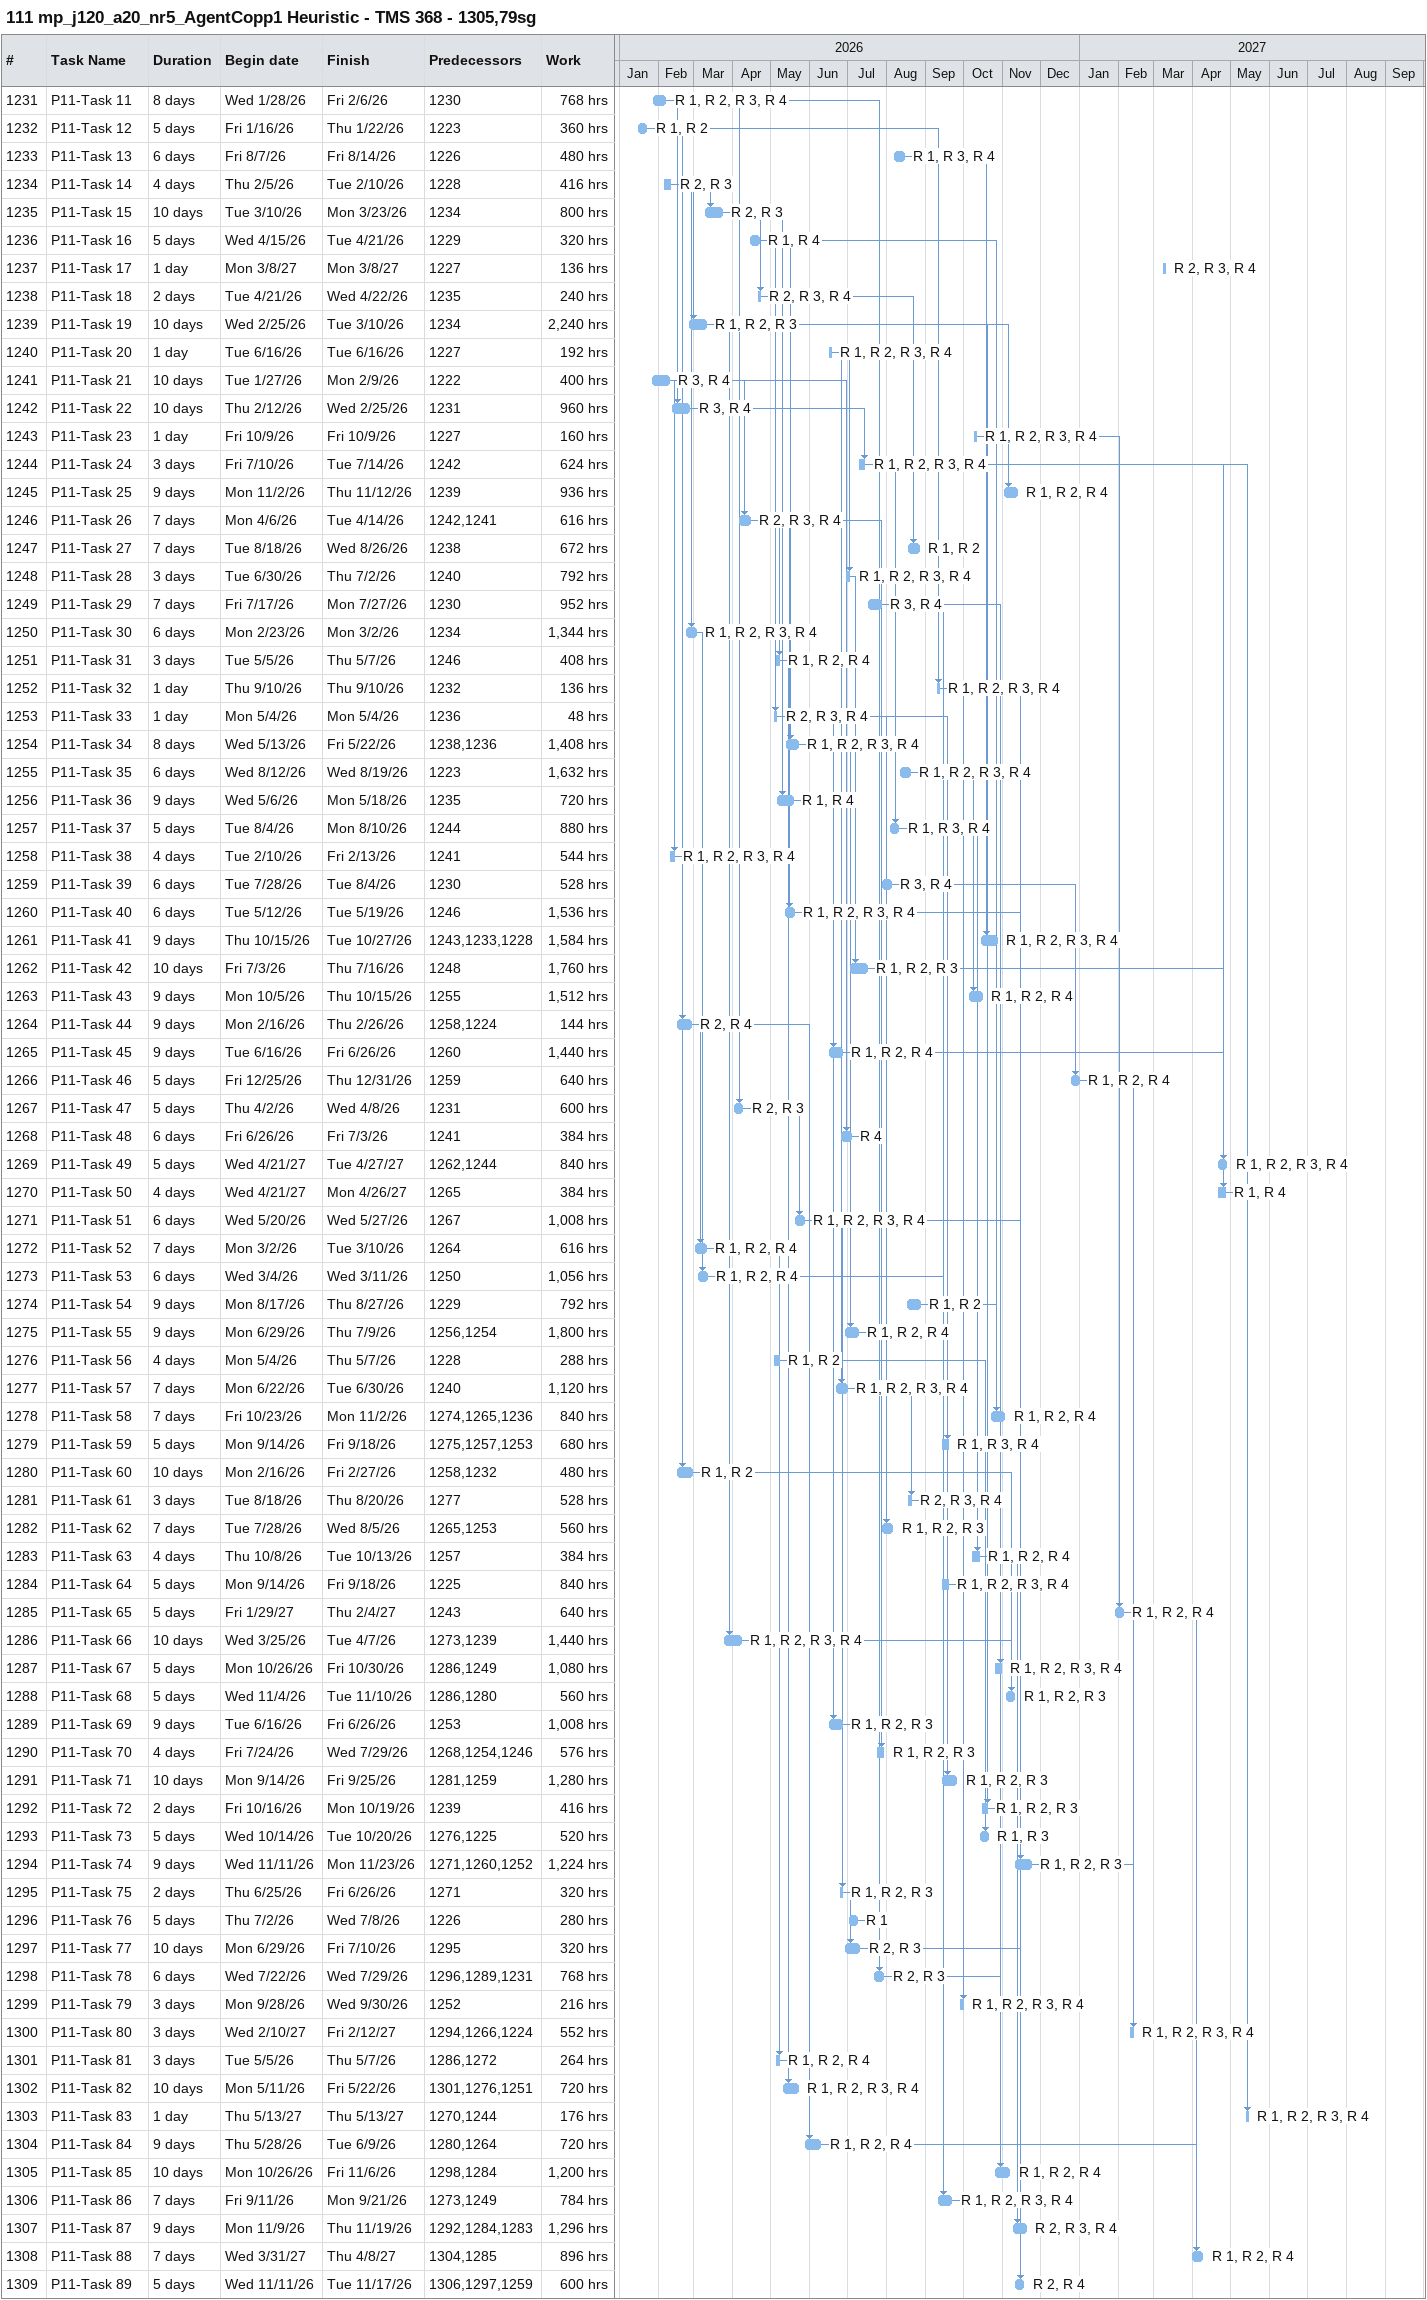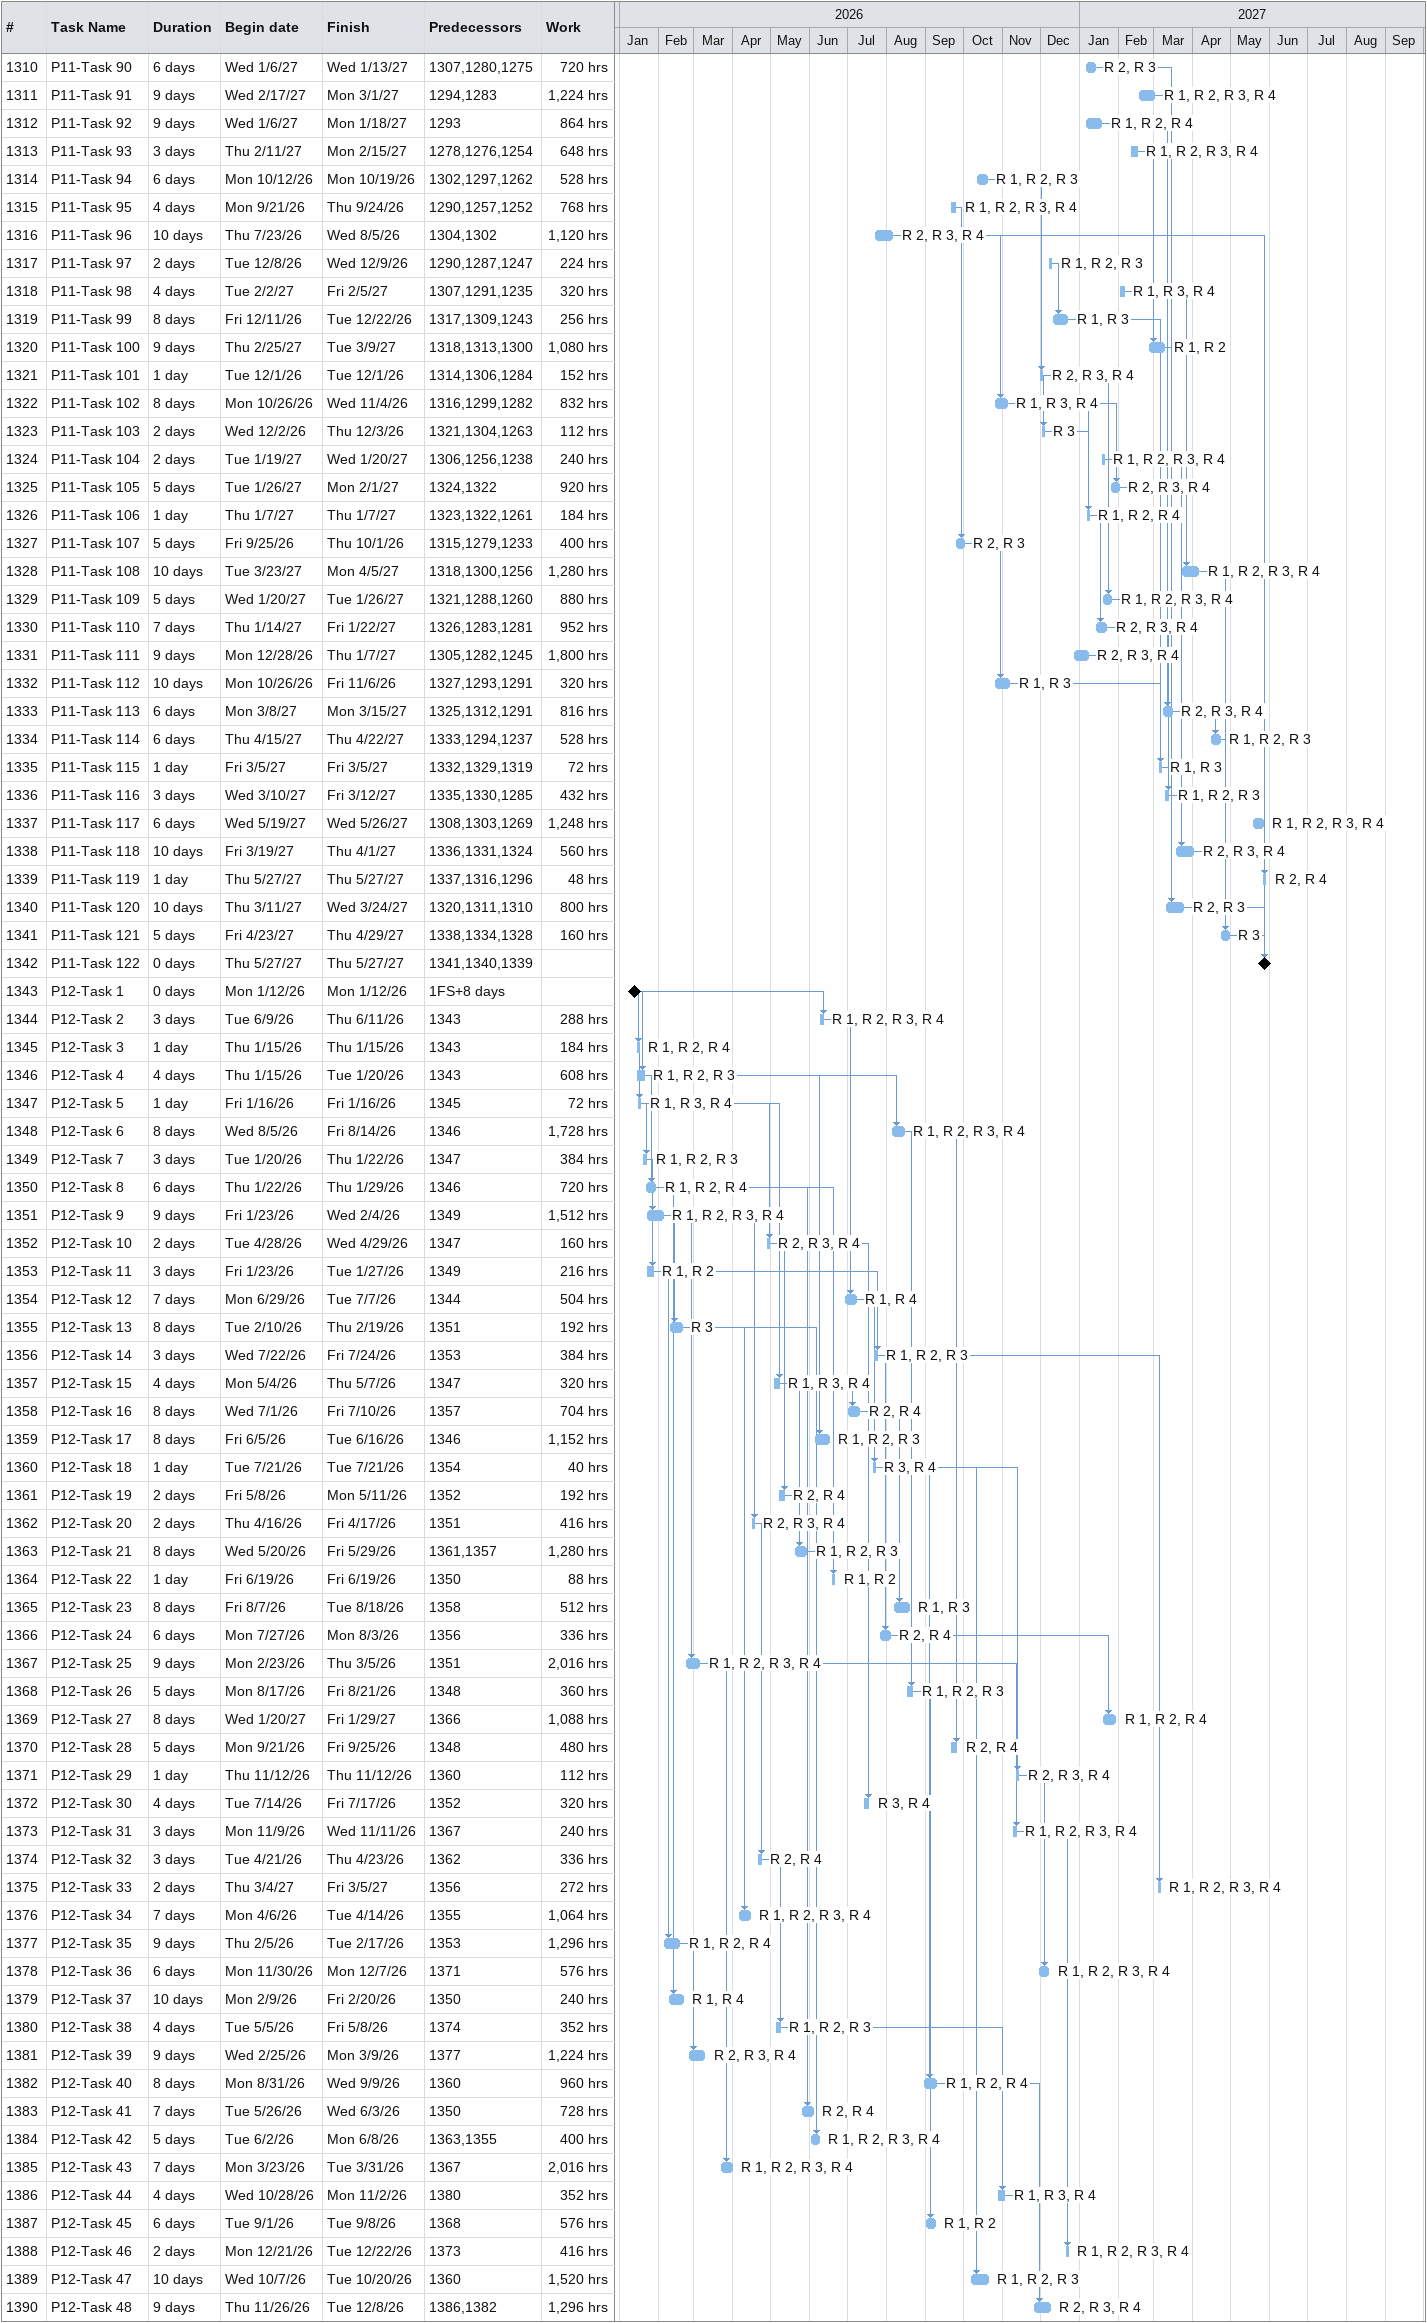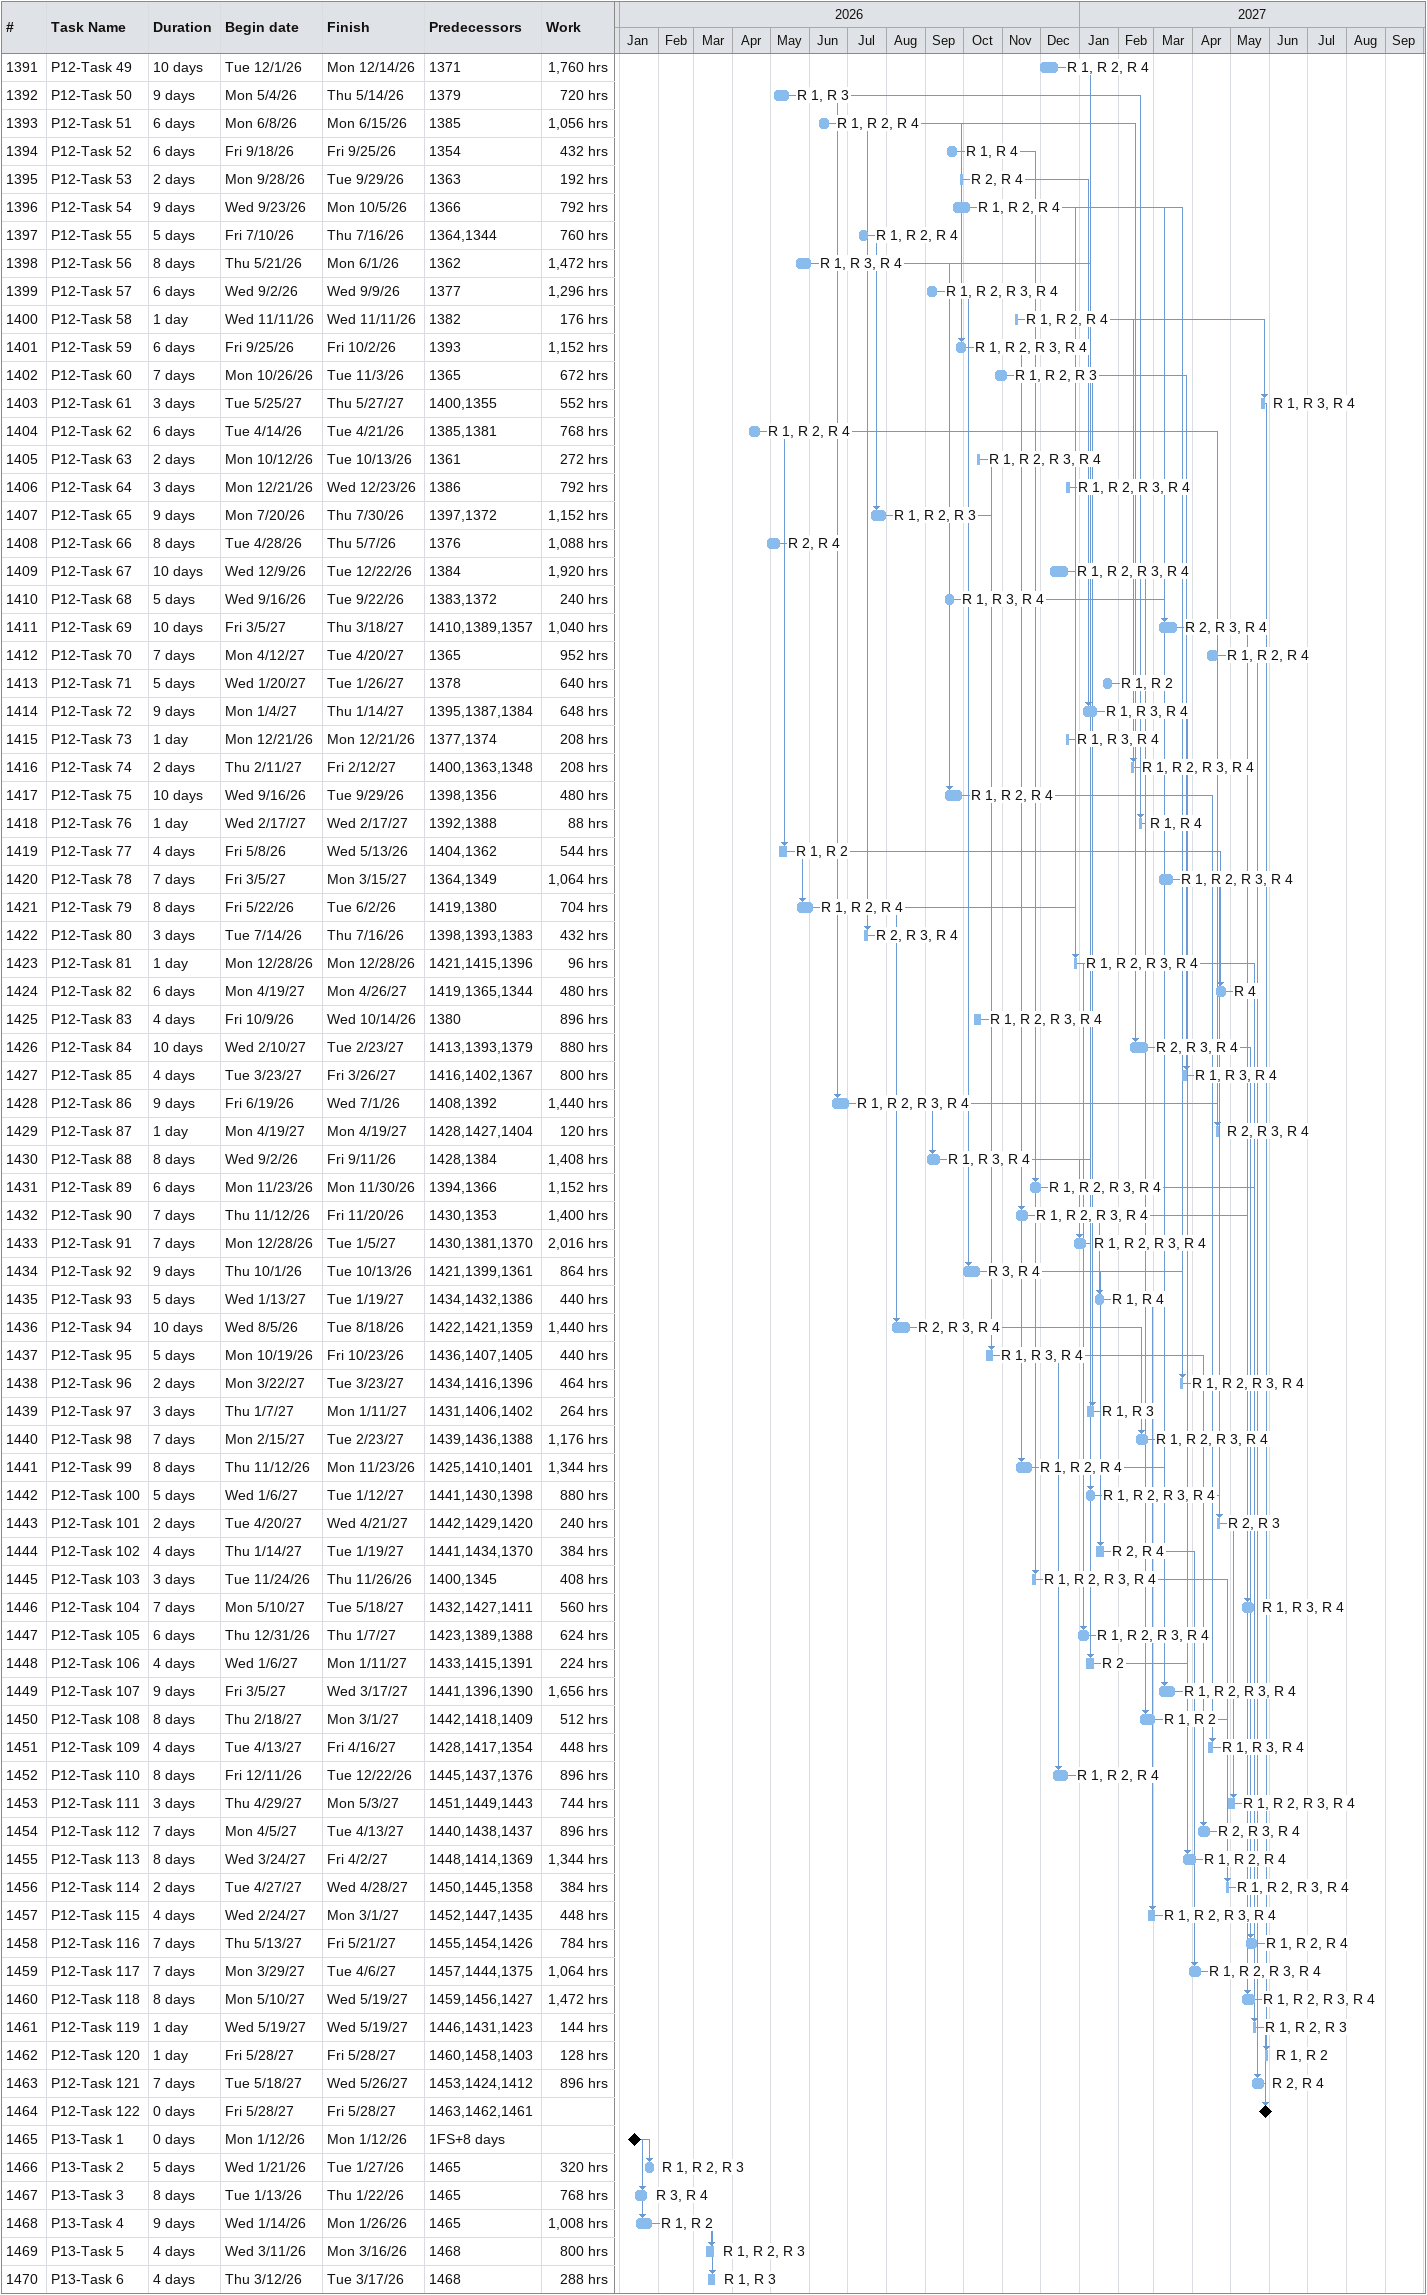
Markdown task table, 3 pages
111 mp_j120_a20_nr5_AgentCopp1 Heuristic - TMS 368 - 1305,79sg

| ID | Task | Duration | Start | Finish | Predecessors | Resources | Work (h) |
|---|---|---|---|---|---|---|---|
| 1231 | P11-Task 11 | 8d | 2026-01-28 | 2026-02-06 | 1230 | R 1, R 2, R 3, R 4 | 768 |
| 1232 | P11-Task 12 | 5d | 2026-01-16 | 2026-01-22 | 1223 | R 1, R 2 | 360 |
| 1233 | P11-Task 13 | 6d | 2026-08-07 | 2026-08-14 | 1226 | R 1, R 3, R 4 | 480 |
| 1234 | P11-Task 14 | 4d | 2026-02-05 | 2026-02-10 | 1228 | R 2, R 3 | 416 |
| 1235 | P11-Task 15 | 10d | 2026-03-10 | 2026-03-23 | 1234 | R 2, R 3 | 800 |
| 1236 | P11-Task 16 | 5d | 2026-04-15 | 2026-04-21 | 1229 | R 1, R 4 | 320 |
| 1237 | P11-Task 17 | 1d | 2027-03-08 | 2027-03-08 | 1227 | R 2, R 3, R 4 | 136 |
| 1238 | P11-Task 18 | 2d | 2026-04-21 | 2026-04-22 | 1235 | R 2, R 3, R 4 | 240 |
| 1239 | P11-Task 19 | 10d | 2026-02-25 | 2026-03-10 | 1234 | R 1, R 2, R 3 | 2240 |
| 1240 | P11-Task 20 | 1d | 2026-06-16 | 2026-06-16 | 1227 | R 1, R 2, R 3, R 4 | 192 |
| 1241 | P11-Task 21 | 10d | 2026-01-27 | 2026-02-09 | 1222 | R 3, R 4 | 400 |
| 1242 | P11-Task 22 | 10d | 2026-02-12 | 2026-02-25 | 1231 | R 3, R 4 | 960 |
| 1243 | P11-Task 23 | 1d | 2026-10-09 | 2026-10-09 | 1227 | R 1, R 2, R 3, R 4 | 160 |
| 1244 | P11-Task 24 | 3d | 2026-07-10 | 2026-07-14 | 1242 | R 1, R 2, R 3, R 4 | 624 |
| 1245 | P11-Task 25 | 9d | 2026-11-02 | 2026-11-12 | 1239 | R 1, R 2, R 4 | 936 |
| 1246 | P11-Task 26 | 7d | 2026-04-06 | 2026-04-14 | 1242, 1241 | R 2, R 3, R 4 | 616 |
| 1247 | P11-Task 27 | 7d | 2026-08-18 | 2026-08-26 | 1238 | R 1, R 2 | 672 |
| 1248 | P11-Task 28 | 3d | 2026-06-30 | 2026-07-02 | 1240 | R 1, R 2, R 3, R 4 | 792 |
| 1249 | P11-Task 29 | 7d | 2026-07-17 | 2026-07-27 | 1230 | R 3, R 4 | 952 |
| 1250 | P11-Task 30 | 6d | 2026-02-23 | 2026-03-02 | 1234 | R 1, R 2, R 3, R 4 | 1344 |
| 1251 | P11-Task 31 | 3d | 2026-05-05 | 2026-05-07 | 1246 | R 1, R 2, R 4 | 408 |
| 1252 | P11-Task 32 | 1d | 2026-09-10 | 2026-09-10 | 1232 | R 1, R 2, R 3, R 4 | 136 |
| 1253 | P11-Task 33 | 1d | 2026-05-04 | 2026-05-04 | 1236 | R 2, R 3, R 4 | 48 |
| 1254 | P11-Task 34 | 8d | 2026-05-13 | 2026-05-22 | 1238, 1236 | R 1, R 2, R 3, R 4 | 1408 |
| 1255 | P11-Task 35 | 6d | 2026-08-12 | 2026-08-19 | 1223 | R 1, R 2, R 3, R 4 | 1632 |
| 1256 | P11-Task 36 | 9d | 2026-05-06 | 2026-05-18 | 1235 | R 1, R 4 | 720 |
| 1257 | P11-Task 37 | 5d | 2026-08-04 | 2026-08-10 | 1244 | R 1, R 3, R 4 | 880 |
| 1258 | P11-Task 38 | 4d | 2026-02-10 | 2026-02-13 | 1241 | R 1, R 2, R 3, R 4 | 544 |
| 1259 | P11-Task 39 | 6d | 2026-07-28 | 2026-08-04 | 1230 | R 3, R 4 | 528 |
| 1260 | P11-Task 40 | 6d | 2026-05-12 | 2026-05-19 | 1246 | R 1, R 2, R 3, R 4 | 1536 |
| 1261 | P11-Task 41 | 9d | 2026-10-15 | 2026-10-27 | 1243, 1233, 1228 | R 1, R 2, R 3, R 4 | 1584 |
| 1262 | P11-Task 42 | 10d | 2026-07-03 | 2026-07-16 | 1248 | R 1, R 2, R 3 | 1760 |
| 1263 | P11-Task 43 | 9d | 2026-10-05 | 2026-10-15 | 1255 | R 1, R 2, R 4 | 1512 |
| 1264 | P11-Task 44 | 9d | 2026-02-16 | 2026-02-26 | 1258, 1224 | R 2, R 4 | 144 |
| 1265 | P11-Task 45 | 9d | 2026-06-16 | 2026-06-26 | 1260 | R 1, R 2, R 4 | 1440 |
| 1266 | P11-Task 46 | 5d | 2026-12-25 | 2026-12-31 | 1259 | R 1, R 2, R 4 | 640 |
| 1267 | P11-Task 47 | 5d | 2026-04-02 | 2026-04-08 | 1231 | R 2, R 3 | 600 |
| 1268 | P11-Task 48 | 6d | 2026-06-26 | 2026-07-03 | 1241 | R 4 | 384 |
| 1269 | P11-Task 49 | 5d | 2027-04-21 | 2027-04-27 | 1262, 1244 | R 1, R 2, R 3, R 4 | 840 |
| 1270 | P11-Task 50 | 4d | 2027-04-21 | 2027-04-26 | 1265 | R 1, R 4 | 384 |
| 1271 | P11-Task 51 | 6d | 2026-05-20 | 2026-05-27 | 1267 | R 1, R 2, R 3, R 4 | 1008 |
| 1272 | P11-Task 52 | 7d | 2026-03-02 | 2026-03-10 | 1264 | R 1, R 2, R 4 | 616 |
| 1273 | P11-Task 53 | 6d | 2026-03-04 | 2026-03-11 | 1250 | R 1, R 2, R 4 | 1056 |
| 1274 | P11-Task 54 | 9d | 2026-08-17 | 2026-08-27 | 1229 | R 1, R 2 | 792 |
| 1275 | P11-Task 55 | 9d | 2026-06-29 | 2026-07-09 | 1256, 1254 | R 1, R 2, R 4 | 1800 |
| 1276 | P11-Task 56 | 4d | 2026-05-04 | 2026-05-07 | 1228 | R 1, R 2 | 288 |
| 1277 | P11-Task 57 | 7d | 2026-06-22 | 2026-06-30 | 1240 | R 1, R 2, R 3, R 4 | 1120 |
| 1278 | P11-Task 58 | 7d | 2026-10-23 | 2026-11-02 | 1274, 1265, 1236 | R 1, R 2, R 4 | 840 |
| 1279 | P11-Task 59 | 5d | 2026-09-14 | 2026-09-18 | 1275, 1257, 1253 | R 1, R 3, R 4 | 680 |
| 1280 | P11-Task 60 | 10d | 2026-02-16 | 2026-02-27 | 1258, 1232 | R 1, R 2 | 480 |
| 1281 | P11-Task 61 | 3d | 2026-08-18 | 2026-08-20 | 1277 | R 2, R 3, R 4 | 528 |
| 1282 | P11-Task 62 | 7d | 2026-07-28 | 2026-08-05 | 1265, 1253 | R 1, R 2, R 3 | 560 |
| 1283 | P11-Task 63 | 4d | 2026-10-08 | 2026-10-13 | 1257 | R 1, R 2, R 4 | 384 |
| 1284 | P11-Task 64 | 5d | 2026-09-14 | 2026-09-18 | 1225 | R 1, R 2, R 3, R 4 | 840 |
| 1285 | P11-Task 65 | 5d | 2027-01-29 | 2027-02-04 | 1243 | R 1, R 2, R 4 | 640 |
| 1286 | P11-Task 66 | 10d | 2026-03-25 | 2026-04-07 | 1273, 1239 | R 1, R 2, R 3, R 4 | 1440 |
| 1287 | P11-Task 67 | 5d | 2026-10-26 | 2026-10-30 | 1286, 1249 | R 1, R 2, R 3, R 4 | 1080 |
| 1288 | P11-Task 68 | 5d | 2026-11-04 | 2026-11-10 | 1286, 1280 | R 1, R 2, R 3 | 560 |
| 1289 | P11-Task 69 | 9d | 2026-06-16 | 2026-06-26 | 1253 | R 1, R 2, R 3 | 1008 |
| 1290 | P11-Task 70 | 4d | 2026-07-24 | 2026-07-29 | 1268, 1254, 1246 | R 1, R 2, R 3 | 576 |
| 1291 | P11-Task 71 | 10d | 2026-09-14 | 2026-09-25 | 1281, 1259 | R 1, R 2, R 3 | 1280 |
| 1292 | P11-Task 72 | 2d | 2026-10-16 | 2026-10-19 | 1239 | R 1, R 2, R 3 | 416 |
| 1293 | P11-Task 73 | 5d | 2026-10-14 | 2026-10-20 | 1276, 1225 | R 1, R 3 | 520 |
| 1294 | P11-Task 74 | 9d | 2026-11-11 | 2026-11-23 | 1271, 1260, 1252 | R 1, R 2, R 3 | 1224 |
| 1295 | P11-Task 75 | 2d | 2026-06-25 | 2026-06-26 | 1271 | R 1, R 2, R 3 | 320 |
| 1296 | P11-Task 76 | 5d | 2026-07-02 | 2026-07-08 | 1226 | R 1 | 280 |
| 1297 | P11-Task 77 | 10d | 2026-06-29 | 2026-07-10 | 1295 | R 2, R 3 | 320 |
| 1298 | P11-Task 78 | 6d | 2026-07-22 | 2026-07-29 | 1296, 1289, 1231 | R 2, R 3 | 768 |
| 1299 | P11-Task 79 | 3d | 2026-09-28 | 2026-09-30 | 1252 | R 1, R 2, R 3, R 4 | 216 |
| 1300 | P11-Task 80 | 3d | 2027-02-10 | 2027-02-12 | 1294, 1266, 1224 | R 1, R 2, R 3, R 4 | 552 |
| 1301 | P11-Task 81 | 3d | 2026-05-05 | 2026-05-07 | 1286, 1272 | R 1, R 2, R 4 | 264 |
| 1302 | P11-Task 82 | 10d | 2026-05-11 | 2026-05-22 | 1301, 1276, 1251 | R 1, R 2, R 3, R 4 | 720 |
| 1303 | P11-Task 83 | 1d | 2027-05-13 | 2027-05-13 | 1270, 1244 | R 1, R 2, R 3, R 4 | 176 |
| 1304 | P11-Task 84 | 9d | 2026-05-28 | 2026-06-09 | 1280, 1264 | R 1, R 2, R 4 | 720 |
| 1305 | P11-Task 85 | 10d | 2026-10-26 | 2026-11-06 | 1298, 1284 | R 1, R 2, R 4 | 1200 |
| 1306 | P11-Task 86 | 7d | 2026-09-11 | 2026-09-21 | 1273, 1249 | R 1, R 2, R 3, R 4 | 784 |
| 1307 | P11-Task 87 | 9d | 2026-11-09 | 2026-11-19 | 1292, 1284, 1283 | R 2, R 3, R 4 | 1296 |
| 1308 | P11-Task 88 | 7d | 2027-03-31 | 2027-04-08 | 1304, 1285 | R 1, R 2, R 4 | 896 |
| 1309 | P11-Task 89 | 5d | 2026-11-11 | 2026-11-17 | 1306, 1297, 1259 | R 2, R 4 | 600 |
| 1310 | P11-Task 90 | 6d | 2027-01-06 | 2027-01-13 | 1307, 1280, 1275 | R 2, R 3 | 720 |
| 1311 | P11-Task 91 | 9d | 2027-02-17 | 2027-03-01 | 1294, 1283 | R 1, R 2, R 3, R 4 | 1224 |
| 1312 | P11-Task 92 | 9d | 2027-01-06 | 2027-01-18 | 1293 | R 1, R 2, R 4 | 864 |
| 1313 | P11-Task 93 | 3d | 2027-02-11 | 2027-02-15 | 1278, 1276, 1254 | R 1, R 2, R 3, R 4 | 648 |
| 1314 | P11-Task 94 | 6d | 2026-10-12 | 2026-10-19 | 1302, 1297, 1262 | R 1, R 2, R 3 | 528 |
| 1315 | P11-Task 95 | 4d | 2026-09-21 | 2026-09-24 | 1290, 1257, 1252 | R 1, R 2, R 3, R 4 | 768 |
| 1316 | P11-Task 96 | 10d | 2026-07-23 | 2026-08-05 | 1304, 1302 | R 2, R 3, R 4 | 1120 |
| 1317 | P11-Task 97 | 2d | 2026-12-08 | 2026-12-09 | 1290, 1287, 1247 | R 1, R 2, R 3 | 224 |
| 1318 | P11-Task 98 | 4d | 2027-02-02 | 2027-02-05 | 1307, 1291, 1235 | R 1, R 3, R 4 | 320 |
| 1319 | P11-Task 99 | 8d | 2026-12-11 | 2026-12-22 | 1317, 1309, 1243 | R 1, R 3 | 256 |
| 1320 | P11-Task 100 | 9d | 2027-02-25 | 2027-03-09 | 1318, 1313, 1300 | R 1, R 2 | 1080 |
| 1321 | P11-Task 101 | 1d | 2026-12-01 | 2026-12-01 | 1314, 1306, 1284 | R 2, R 3, R 4 | 152 |
| 1322 | P11-Task 102 | 8d | 2026-10-26 | 2026-11-04 | 1316, 1299, 1282 | R 1, R 3, R 4 | 832 |
| 1323 | P11-Task 103 | 2d | 2026-12-02 | 2026-12-03 | 1321, 1304, 1263 | R 3 | 112 |
| 1324 | P11-Task 104 | 2d | 2027-01-19 | 2027-01-20 | 1306, 1256, 1238 | R 1, R 2, R 3, R 4 | 240 |
| 1325 | P11-Task 105 | 5d | 2027-01-26 | 2027-02-01 | 1324, 1322 | R 2, R 3, R 4 | 920 |
| 1326 | P11-Task 106 | 1d | 2027-01-07 | 2027-01-07 | 1323, 1322, 1261 | R 1, R 2, R 4 | 184 |
| 1327 | P11-Task 107 | 5d | 2026-09-25 | 2026-10-01 | 1315, 1279, 1233 | R 2, R 3 | 400 |
| 1328 | P11-Task 108 | 10d | 2027-03-23 | 2027-04-05 | 1318, 1300, 1256 | R 1, R 2, R 3, R 4 | 1280 |
| 1329 | P11-Task 109 | 5d | 2027-01-20 | 2027-01-26 | 1321, 1288, 1260 | R 1, R 2, R 3, R 4 | 880 |
| 1330 | P11-Task 110 | 7d | 2027-01-14 | 2027-01-22 | 1326, 1283, 1281 | R 2, R 3, R 4 | 952 |
| 1331 | P11-Task 111 | 9d | 2026-12-28 | 2027-01-07 | 1305, 1282, 1245 | R 2, R 3, R 4 | 1800 |
| 1332 | P11-Task 112 | 10d | 2026-10-26 | 2026-11-06 | 1327, 1293, 1291 | R 1, R 3 | 320 |
| 1333 | P11-Task 113 | 6d | 2027-03-08 | 2027-03-15 | 1325, 1312, 1291 | R 2, R 3, R 4 | 816 |
| 1334 | P11-Task 114 | 6d | 2027-04-15 | 2027-04-22 | 1333, 1294, 1237 | R 1, R 2, R 3 | 528 |
| 1335 | P11-Task 115 | 1d | 2027-03-05 | 2027-03-05 | 1332, 1329, 1319 | R 1, R 3 | 72 |
| 1336 | P11-Task 116 | 3d | 2027-03-10 | 2027-03-12 | 1335, 1330, 1285 | R 1, R 2, R 3 | 432 |
| 1337 | P11-Task 117 | 6d | 2027-05-19 | 2027-05-26 | 1308, 1303, 1269 | R 1, R 2, R 3, R 4 | 1248 |
| 1338 | P11-Task 118 | 10d | 2027-03-19 | 2027-04-01 | 1336, 1331, 1324 | R 2, R 3, R 4 | 560 |
| 1339 | P11-Task 119 | 1d | 2027-05-27 | 2027-05-27 | 1337, 1316, 1296 | R 2, R 4 | 48 |
| 1340 | P11-Task 120 | 10d | 2027-03-11 | 2027-03-24 | 1320, 1311, 1310 | R 2, R 3 | 800 |
| 1341 | P11-Task 121 | 5d | 2027-04-23 | 2027-04-29 | 1338, 1334, 1328 | R 3 | 160 |
| 1342 | P11-Task 122 | 0d | 2027-05-27 | 2027-05-27 | 1341, 1340, 1339 |  |  |
| 1343 | P12-Task 1 | 0d | 2026-01-12 | 2026-01-12 | 1FS+8d |  |  |
| 1344 | P12-Task 2 | 3d | 2026-06-09 | 2026-06-11 | 1343 | R 1, R 2, R 3, R 4 | 288 |
| 1345 | P12-Task 3 | 1d | 2026-01-15 | 2026-01-15 | 1343 | R 1, R 2, R 4 | 184 |
| 1346 | P12-Task 4 | 4d | 2026-01-15 | 2026-01-20 | 1343 | R 1, R 2, R 3 | 608 |
| 1347 | P12-Task 5 | 1d | 2026-01-16 | 2026-01-16 | 1345 | R 1, R 3, R 4 | 72 |
| 1348 | P12-Task 6 | 8d | 2026-08-05 | 2026-08-14 | 1346 | R 1, R 2, R 3, R 4 | 1728 |
| 1349 | P12-Task 7 | 3d | 2026-01-20 | 2026-01-22 | 1347 | R 1, R 2, R 3 | 384 |
| 1350 | P12-Task 8 | 6d | 2026-01-22 | 2026-01-29 | 1346 | R 1, R 2, R 4 | 720 |
| 1351 | P12-Task 9 | 9d | 2026-01-23 | 2026-02-04 | 1349 | R 1, R 2, R 3, R 4 | 1512 |
| 1352 | P12-Task 10 | 2d | 2026-04-28 | 2026-04-29 | 1347 | R 2, R 3, R 4 | 160 |
| 1353 | P12-Task 11 | 3d | 2026-01-23 | 2026-01-27 | 1349 | R 1, R 2 | 216 |
| 1354 | P12-Task 12 | 7d | 2026-06-29 | 2026-07-07 | 1344 | R 1, R 4 | 504 |
| 1355 | P12-Task 13 | 8d | 2026-02-10 | 2026-02-19 | 1351 | R 3 | 192 |
| 1356 | P12-Task 14 | 3d | 2026-07-22 | 2026-07-24 | 1353 | R 1, R 2, R 3 | 384 |
| 1357 | P12-Task 15 | 4d | 2026-05-04 | 2026-05-07 | 1347 | R 1, R 3, R 4 | 320 |
| 1358 | P12-Task 16 | 8d | 2026-07-01 | 2026-07-10 | 1357 | R 2, R 4 | 704 |
| 1359 | P12-Task 17 | 8d | 2026-06-05 | 2026-06-16 | 1346 | R 1, R 2, R 3 | 1152 |
| 1360 | P12-Task 18 | 1d | 2026-07-21 | 2026-07-21 | 1354 | R 3, R 4 | 40 |
| 1361 | P12-Task 19 | 2d | 2026-05-08 | 2026-05-11 | 1352 | R 2, R 4 | 192 |
| 1362 | P12-Task 20 | 2d | 2026-04-16 | 2026-04-17 | 1351 | R 2, R 3, R 4 | 416 |
| 1363 | P12-Task 21 | 8d | 2026-05-20 | 2026-05-29 | 1361, 1357 | R 1, R 2, R 3 | 1280 |
| 1364 | P12-Task 22 | 1d | 2026-06-19 | 2026-06-19 | 1350 | R 1, R 2 | 88 |
| 1365 | P12-Task 23 | 8d | 2026-08-07 | 2026-08-18 | 1358 | R 1, R 3 | 512 |
| 1366 | P12-Task 24 | 6d | 2026-07-27 | 2026-08-03 | 1356 | R 2, R 4 | 336 |
| 1367 | P12-Task 25 | 9d | 2026-02-23 | 2026-03-05 | 1351 | R 1, R 2, R 3, R 4 | 2016 |
| 1368 | P12-Task 26 | 5d | 2026-08-17 | 2026-08-21 | 1348 | R 1, R 2, R 3 | 360 |
| 1369 | P12-Task 27 | 8d | 2027-01-20 | 2027-01-29 | 1366 | R 1, R 2, R 4 | 1088 |
| 1370 | P12-Task 28 | 5d | 2026-09-21 | 2026-09-25 | 1348 | R 2, R 4 | 480 |
| 1371 | P12-Task 29 | 1d | 2026-11-12 | 2026-11-12 | 1360 | R 2, R 3, R 4 | 112 |
| 1372 | P12-Task 30 | 4d | 2026-07-14 | 2026-07-17 | 1352 | R 3, R 4 | 320 |
| 1373 | P12-Task 31 | 3d | 2026-11-09 | 2026-11-11 | 1367 | R 1, R 2, R 3, R 4 | 240 |
| 1374 | P12-Task 32 | 3d | 2026-04-21 | 2026-04-23 | 1362 | R 2, R 4 | 336 |
| 1375 | P12-Task 33 | 2d | 2027-03-04 | 2027-03-05 | 1356 | R 1, R 2, R 3, R 4 | 272 |
| 1376 | P12-Task 34 | 7d | 2026-04-06 | 2026-04-14 | 1355 | R 1, R 2, R 3, R 4 | 1064 |
| 1377 | P12-Task 35 | 9d | 2026-02-05 | 2026-02-17 | 1353 | R 1, R 2, R 4 | 1296 |
| 1378 | P12-Task 36 | 6d | 2026-11-30 | 2026-12-07 | 1371 | R 1, R 2, R 3, R 4 | 576 |
| 1379 | P12-Task 37 | 10d | 2026-02-09 | 2026-02-20 | 1350 | R 1, R 4 | 240 |
| 1380 | P12-Task 38 | 4d | 2026-05-05 | 2026-05-08 | 1374 | R 1, R 2, R 3 | 352 |
| 1381 | P12-Task 39 | 9d | 2026-02-25 | 2026-03-09 | 1377 | R 2, R 3, R 4 | 1224 |
| 1382 | P12-Task 40 | 8d | 2026-08-31 | 2026-09-09 | 1360 | R 1, R 2, R 4 | 960 |
| 1383 | P12-Task 41 | 7d | 2026-05-26 | 2026-06-03 | 1350 | R 2, R 4 | 728 |
| 1384 | P12-Task 42 | 5d | 2026-06-02 | 2026-06-08 | 1363, 1355 | R 1, R 2, R 3, R 4 | 400 |
| 1385 | P12-Task 43 | 7d | 2026-03-23 | 2026-03-31 | 1367 | R 1, R 2, R 3, R 4 | 2016 |
| 1386 | P12-Task 44 | 4d | 2026-10-28 | 2026-11-02 | 1380 | R 1, R 3, R 4 | 352 |
| 1387 | P12-Task 45 | 6d | 2026-09-01 | 2026-09-08 | 1368 | R 1, R 2 | 576 |
| 1388 | P12-Task 46 | 2d | 2026-12-21 | 2026-12-22 | 1373 | R 1, R 2, R 3, R 4 | 416 |
| 1389 | P12-Task 47 | 10d | 2026-10-07 | 2026-10-20 | 1360 | R 1, R 2, R 3 | 1520 |
| 1390 | P12-Task 48 | 9d | 2026-11-26 | 2026-12-08 | 1386, 1382 | R 2, R 3, R 4 | 1296 |
| 1391 | P12-Task 49 | 10d | 2026-12-01 | 2026-12-14 | 1371 | R 1, R 2, R 4 | 1760 |
| 1392 | P12-Task 50 | 9d | 2026-05-04 | 2026-05-14 | 1379 | R 1, R 3 | 720 |
| 1393 | P12-Task 51 | 6d | 2026-06-08 | 2026-06-15 | 1385 | R 1, R 2, R 4 | 1056 |
| 1394 | P12-Task 52 | 6d | 2026-09-18 | 2026-09-25 | 1354 | R 1, R 4 | 432 |
| 1395 | P12-Task 53 | 2d | 2026-09-28 | 2026-09-29 | 1363 | R 2, R 4 | 192 |
| 1396 | P12-Task 54 | 9d | 2026-09-23 | 2026-10-05 | 1366 | R 1, R 2, R 4 | 792 |
| 1397 | P12-Task 55 | 5d | 2026-07-10 | 2026-07-16 | 1364, 1344 | R 1, R 2, R 4 | 760 |
| 1398 | P12-Task 56 | 8d | 2026-05-21 | 2026-06-01 | 1362 | R 1, R 3, R 4 | 1472 |
| 1399 | P12-Task 57 | 6d | 2026-09-02 | 2026-09-09 | 1377 | R 1, R 2, R 3, R 4 | 1296 |
| 1400 | P12-Task 58 | 1d | 2026-11-11 | 2026-11-11 | 1382 | R 1, R 2, R 4 | 176 |
| 1401 | P12-Task 59 | 6d | 2026-09-25 | 2026-10-02 | 1393 | R 1, R 2, R 3, R 4 | 1152 |
| 1402 | P12-Task 60 | 7d | 2026-10-26 | 2026-11-03 | 1365 | R 1, R 2, R 3 | 672 |
| 1403 | P12-Task 61 | 3d | 2027-05-25 | 2027-05-27 | 1400, 1355 | R 1, R 3, R 4 | 552 |
| 1404 | P12-Task 62 | 6d | 2026-04-14 | 2026-04-21 | 1385, 1381 | R 1, R 2, R 4 | 768 |
| 1405 | P12-Task 63 | 2d | 2026-10-12 | 2026-10-13 | 1361 | R 1, R 2, R 3, R 4 | 272 |
| 1406 | P12-Task 64 | 3d | 2026-12-21 | 2026-12-23 | 1386 | R 1, R 2, R 3, R 4 | 792 |
| 1407 | P12-Task 65 | 9d | 2026-07-20 | 2026-07-30 | 1397, 1372 | R 1, R 2, R 3 | 1152 |
| 1408 | P12-Task 66 | 8d | 2026-04-28 | 2026-05-07 | 1376 | R 2, R 4 | 1088 |
| 1409 | P12-Task 67 | 10d | 2026-12-09 | 2026-12-22 | 1384 | R 1, R 2, R 3, R 4 | 1920 |
| 1410 | P12-Task 68 | 5d | 2026-09-16 | 2026-09-22 | 1383, 1372 | R 1, R 3, R 4 | 240 |
| 1411 | P12-Task 69 | 10d | 2027-03-05 | 2027-03-18 | 1410, 1389, 1357 | R 2, R 3, R 4 | 1040 |
| 1412 | P12-Task 70 | 7d | 2027-04-12 | 2027-04-20 | 1365 | R 1, R 2, R 4 | 952 |
| 1413 | P12-Task 71 | 5d | 2027-01-20 | 2027-01-26 | 1378 | R 1, R 2 | 640 |
| 1414 | P12-Task 72 | 9d | 2027-01-04 | 2027-01-14 | 1395, 1387, 1384 | R 1, R 3, R 4 | 648 |
| 1415 | P12-Task 73 | 1d | 2026-12-21 | 2026-12-21 | 1377, 1374 | R 1, R 3, R 4 | 208 |
| 1416 | P12-Task 74 | 2d | 2027-02-11 | 2027-02-12 | 1400, 1363, 1348 | R 1, R 2, R 3, R 4 | 208 |
| 1417 | P12-Task 75 | 10d | 2026-09-16 | 2026-09-29 | 1398, 1356 | R 1, R 2, R 4 | 480 |
| 1418 | P12-Task 76 | 1d | 2027-02-17 | 2027-02-17 | 1392, 1388 | R 1, R 4 | 88 |
| 1419 | P12-Task 77 | 4d | 2026-05-08 | 2026-05-13 | 1404, 1362 | R 1, R 2 | 544 |
| 1420 | P12-Task 78 | 7d | 2027-03-05 | 2027-03-15 | 1364, 1349 | R 1, R 2, R 3, R 4 | 1064 |
| 1421 | P12-Task 79 | 8d | 2026-05-22 | 2026-06-02 | 1419, 1380 | R 1, R 2, R 4 | 704 |
| 1422 | P12-Task 80 | 3d | 2026-07-14 | 2026-07-16 | 1398, 1393, 1383 | R 2, R 3, R 4 | 432 |
| 1423 | P12-Task 81 | 1d | 2026-12-28 | 2026-12-28 | 1421, 1415, 1396 | R 1, R 2, R 3, R 4 | 96 |
| 1424 | P12-Task 82 | 6d | 2027-04-19 | 2027-04-26 | 1419, 1365, 1344 | R 4 | 480 |
| 1425 | P12-Task 83 | 4d | 2026-10-09 | 2026-10-14 | 1380 | R 1, R 2, R 3, R 4 | 896 |
| 1426 | P12-Task 84 | 10d | 2027-02-10 | 2027-02-23 | 1413, 1393, 1379 | R 2, R 3, R 4 | 880 |
| 1427 | P12-Task 85 | 4d | 2027-03-23 | 2027-03-26 | 1416, 1402, 1367 | R 1, R 3, R 4 | 800 |
| 1428 | P12-Task 86 | 9d | 2026-06-19 | 2026-07-01 | 1408, 1392 | R 1, R 2, R 3, R 4 | 1440 |
| 1429 | P12-Task 87 | 1d | 2027-04-19 | 2027-04-19 | 1428, 1427, 1404 | R 2, R 3, R 4 | 120 |
| 1430 | P12-Task 88 | 8d | 2026-09-02 | 2026-09-11 | 1428, 1384 | R 1, R 3, R 4 | 1408 |
| 1431 | P12-Task 89 | 6d | 2026-11-23 | 2026-11-30 | 1394, 1366 | R 1, R 2, R 3, R 4 | 1152 |
| 1432 | P12-Task 90 | 7d | 2026-11-12 | 2026-11-20 | 1430, 1353 | R 1, R 2, R 3, R 4 | 1400 |
| 1433 | P12-Task 91 | 7d | 2026-12-28 | 2027-01-05 | 1430, 1381, 1370 | R 1, R 2, R 3, R 4 | 2016 |
| 1434 | P12-Task 92 | 9d | 2026-10-01 | 2026-10-13 | 1421, 1399, 1361 | R 3, R 4 | 864 |
| 1435 | P12-Task 93 | 5d | 2027-01-13 | 2027-01-19 | 1434, 1432, 1386 | R 1, R 4 | 440 |
| 1436 | P12-Task 94 | 10d | 2026-08-05 | 2026-08-18 | 1422, 1421, 1359 | R 2, R 3, R 4 | 1440 |
| 1437 | P12-Task 95 | 5d | 2026-10-19 | 2026-10-23 | 1436, 1407, 1405 | R 1, R 3, R 4 | 440 |
| 1438 | P12-Task 96 | 2d | 2027-03-22 | 2027-03-23 | 1434, 1416, 1396 | R 1, R 2, R 3, R 4 | 464 |
| 1439 | P12-Task 97 | 3d | 2027-01-07 | 2027-01-11 | 1431, 1406, 1402 | R 1, R 3 | 264 |
| 1440 | P12-Task 98 | 7d | 2027-02-15 | 2027-02-23 | 1439, 1436, 1388 | R 1, R 2, R 3, R 4 | 1176 |
| 1441 | P12-Task 99 | 8d | 2026-11-12 | 2026-11-23 | 1425, 1410, 1401 | R 1, R 2, R 4 | 1344 |
| 1442 | P12-Task 100 | 5d | 2027-01-06 | 2027-01-12 | 1441, 1430, 1398 | R 1, R 2, R 3, R 4 | 880 |
| 1443 | P12-Task 101 | 2d | 2027-04-20 | 2027-04-21 | 1442, 1429, 1420 | R 2, R 3 | 240 |
| 1444 | P12-Task 102 | 4d | 2027-01-14 | 2027-01-19 | 1441, 1434, 1370 | R 2, R 4 | 384 |
| 1445 | P12-Task 103 | 3d | 2026-11-24 | 2026-11-26 | 1400, 1345 | R 1, R 2, R 3, R 4 | 408 |
| 1446 | P12-Task 104 | 7d | 2027-05-10 | 2027-05-18 | 1432, 1427, 1411 | R 1, R 3, R 4 | 560 |
| 1447 | P12-Task 105 | 6d | 2026-12-31 | 2027-01-07 | 1423, 1389, 1388 | R 1, R 2, R 3, R 4 | 624 |
| 1448 | P12-Task 106 | 4d | 2027-01-06 | 2027-01-11 | 1433, 1415, 1391 | R 2 | 224 |
| 1449 | P12-Task 107 | 9d | 2027-03-05 | 2027-03-17 | 1441, 1396, 1390 | R 1, R 2, R 3, R 4 | 1656 |
| 1450 | P12-Task 108 | 8d | 2027-02-18 | 2027-03-01 | 1442, 1418, 1409 | R 1, R 2 | 512 |
| 1451 | P12-Task 109 | 4d | 2027-04-13 | 2027-04-16 | 1428, 1417, 1354 | R 1, R 3, R 4 | 448 |
| 1452 | P12-Task 110 | 8d | 2026-12-11 | 2026-12-22 | 1445, 1437, 1376 | R 1, R 2, R 4 | 896 |
| 1453 | P12-Task 111 | 3d | 2027-04-29 | 2027-05-03 | 1451, 1449, 1443 | R 1, R 2, R 3, R 4 | 744 |
| 1454 | P12-Task 112 | 7d | 2027-04-05 | 2027-04-13 | 1440, 1438, 1437 | R 2, R 3, R 4 | 896 |
| 1455 | P12-Task 113 | 8d | 2027-03-24 | 2027-04-02 | 1448, 1414, 1369 | R 1, R 2, R 4 | 1344 |
| 1456 | P12-Task 114 | 2d | 2027-04-27 | 2027-04-28 | 1450, 1445, 1358 | R 1, R 2, R 3, R 4 | 384 |
| 1457 | P12-Task 115 | 4d | 2027-02-24 | 2027-03-01 | 1452, 1447, 1435 | R 1, R 2, R 3, R 4 | 448 |
| 1458 | P12-Task 116 | 7d | 2027-05-13 | 2027-05-21 | 1455, 1454, 1426 | R 1, R 2, R 4 | 784 |
| 1459 | P12-Task 117 | 7d | 2027-03-29 | 2027-04-06 | 1457, 1444, 1375 | R 1, R 2, R 3, R 4 | 1064 |
| 1460 | P12-Task 118 | 8d | 2027-05-10 | 2027-05-19 | 1459, 1456, 1427 | R 1, R 2, R 3, R 4 | 1472 |
| 1461 | P12-Task 119 | 1d | 2027-05-19 | 2027-05-19 | 1446, 1431, 1423 | R 1, R 2, R 3 | 144 |
| 1462 | P12-Task 120 | 1d | 2027-05-28 | 2027-05-28 | 1460, 1458, 1403 | R 1, R 2 | 128 |
| 1463 | P12-Task 121 | 7d | 2027-05-18 | 2027-05-26 | 1453, 1424, 1412 | R 2, R 4 | 896 |
| 1464 | P12-Task 122 | 0d | 2027-05-28 | 2027-05-28 | 1463, 1462, 1461 |  |  |
| 1465 | P13-Task 1 | 0d | 2026-01-12 | 2026-01-12 | 1FS+8d |  |  |
| 1466 | P13-Task 2 | 5d | 2026-01-21 | 2026-01-27 | 1465 | R 1, R 2, R 3 | 320 |
| 1467 | P13-Task 3 | 8d | 2026-01-13 | 2026-01-22 | 1465 | R 3, R 4 | 768 |
| 1468 | P13-Task 4 | 9d | 2026-01-14 | 2026-01-26 | 1465 | R 1, R 2 | 1008 |
| 1469 | P13-Task 5 | 4d | 2026-03-11 | 2026-03-16 | 1468 | R 1, R 2, R 3 | 800 |
| 1470 | P13-Task 6 | 4d | 2026-03-12 | 2026-03-17 | 1468 | R 1, R 3 | 288 |
